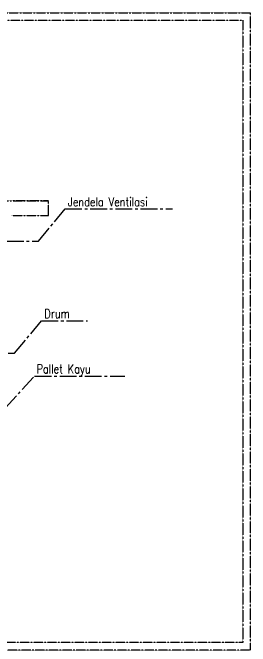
# Model space of a CAD drawing. Header units: millimetres. Extents: x 19989 to 114677, y -6335 to 49043.
# Drawn here: x 97927 to 101116, y 14955 to 23468 of the extents above; entities that cross this region are included whole.
import ezdxf

# ---------------------------------------------------------------- set-up
doc = ezdxf.new("R2010")
doc.units = ezdxf.units.MM
doc.header["$MEASUREMENT"] = 0
doc.linetypes.add('CENTER2', pattern=[1.125, 0.75, -0.125, 0.125, -0.125])
doc.styles.add('dD-RS', font='romans.shx', dxfattribs={"width": 0.8})

msp = doc.modelspace()

# ---------------------------------------------------------------- linework, layer by layer
at = {"linetype": 'CENTER2'}
for points in [[(91554.6, 23468), (101115.7, 23468), (101115.7, 14904.7), (91554.6, 14904.7)], [(91654.6, 23368), (101015.7, 23368), (101015.7, 15004.7), (91654.6, 15004.7)]]:
    msp.add_lwpolyline(points, close=True, dxfattribs=at)
for points in [[(94759.4, 20941.2), (98409.4, 20941.2)], [(97909.4, 20741.2), (98409.4, 20741.2), (98409.4, 20941.2), (97909.4, 20941.2)]]:
    msp.add_lwpolyline(points, dxfattribs=at)
at = {"color": 116, "linetype": 'CENTER2', "ltscale": 300, "true_color": 0x136734}
for points in [[(97849.8, 20397.8), (98272.9, 20397.8), (98631.3, 20830.8), (100073.4, 20830.8)], [(97530.6, 18894.9), (97953.7, 18894.9), (98312.1, 19327.8), (98931.8, 19327.8)], [(97397.4, 18153.1), (97828.1, 18153.1), (98220.9, 18586.1), (99433.5, 18586.1)]]:
    msp.add_lwpolyline(points, dxfattribs=at)

# ---------------------------------------------------------------- texts
at = {"color": 3, "style": 'dD-RS', "width": 0.8}
for s, p in [('Jendela Ventilasi', (98667.9, 20866.5)), ('Drum', (98353, 19363.5)), ('Pallet Kayu', (98246.7, 18621.8))]:
    msp.add_text(s, height=120, dxfattribs=at).set_placement(p)

doc.saveas('drawing.dxf')
